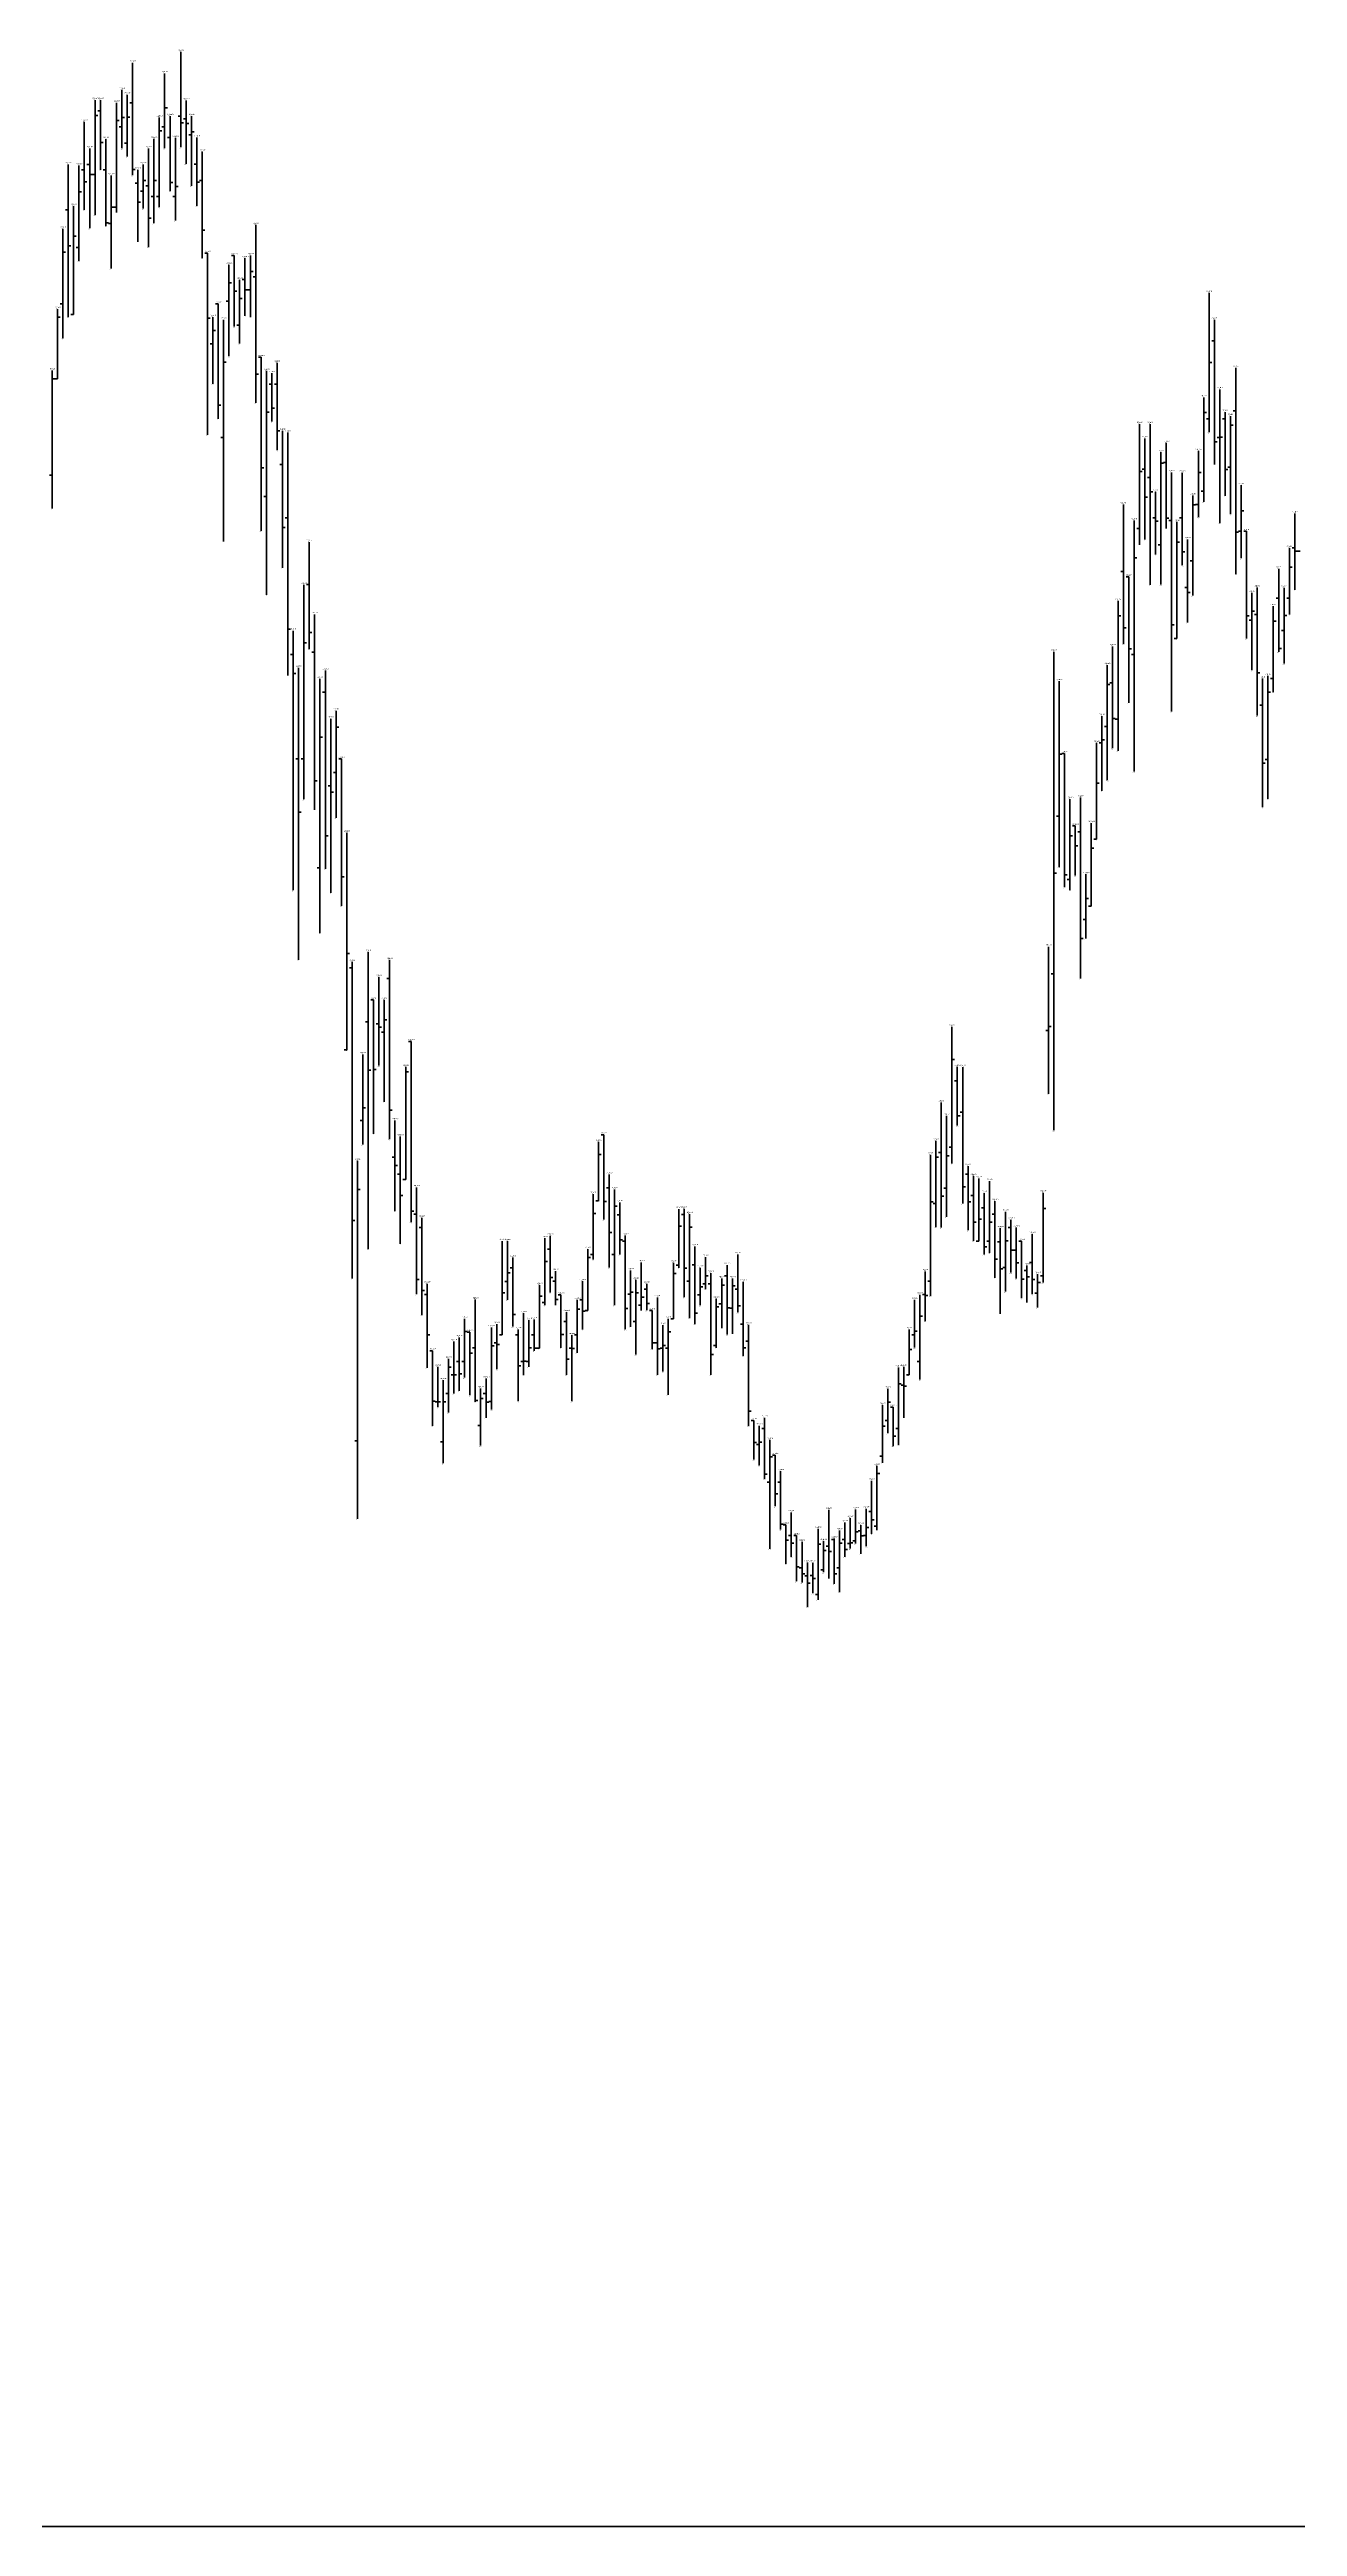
# Model space of a CAD drawing. Header units: inches. Extents: x 0 to 30000, y -20 to 2443.
# Drawn here: x 3381.5 to 3614.5, y 0 to 462.5 of the extents above; entities that cross this region are included whole.
import ezdxf

# ---------------------------------------------------------------- set-up
doc = ezdxf.new("R2010")
doc.units = ezdxf.units.IN
doc.header["$MEASUREMENT"] = 0
for name, color, linetype in [('axis', 7, 'Continuous'), ('DATE', 7, 'Continuous'), ('Graph', 7, 'Continuous'), ('Rate', 7, 'Continuous')]:
    doc.layers.add(name, color=color, linetype=linetype)
doc.styles.get("Standard").update_dxf_attribs({"font": 'arial.ttf'})

msp = doc.modelspace()

# ---------------------------------------------------------------- linework, layer by layer
at = {"layer": 'axis', "color": 7, "lineweight": 35}
msp.add_line((0, 0), (30000, 0), dxfattribs=at)
at = {"layer": 'Graph', "color": 1, "lineweight": 35}
for p, q in [((3397, 460), (3397, 439)), ((3406, 462), (3406, 444.2)), ((3388, 448.975), (3388, 432.5)), ((3391, 451), (3390.5, 451)), ((3391, 453), (3391, 440)), ((3397, 452.5), (3396.5, 452.5)), ((3404, 450), (3404, 436)), ((3406, 450), (3405.5, 450)), ((3406, 448.775), (3406.5, 448.775)), ((3407, 449.5), (3406.5, 449.5)), ((3407, 452.95), (3407, 441.1)), ((3407, 448.675), (3407.5, 448.675)), ((3389, 444), (3389, 429.1)), ((3391, 445.075), (3391.5, 445.075)), ((3392, 445.75), (3392, 429.5)), ((3400, 444), (3400, 425.575)), ((3404, 446.05), (3403.5, 446.05)), ((3409, 446), (3409, 433.25)), ((3385, 441), (3385, 412.5)), ((3388, 440), (3387.5, 440)), ((3389, 441), (3388.5, 441)), ((3392, 440), (3391.5, 440)), ((3397, 440.075), (3397.5, 440.075)), ((3398, 440), (3398, 426.525)), ((3409, 441.05), (3408.5, 441.05)), ((3410, 443.375), (3410, 423.575)), ((3388, 437.75), (3388.5, 437.75)), ((3389, 439.125), (3389.5, 439.125)), ((3398, 437.5), (3397.5, 437.5)), ((3400, 437), (3399.5, 437)), ((3404, 437.6), (3404.5, 437.6)), ((3409, 437.675), (3409.5, 437.675)), ((3410, 438), (3409.5, 438)), ((3385, 432.5), (3384.5, 432.5)), ((3392, 430.1), (3392.5, 430.1)), ((3398, 433.975), (3398.5, 433.975)), ((3400, 430.95), (3400.5, 430.95)), ((3385, 425.775), (3385.5, 425.775)), ((3410, 428.7), (3410.5, 428.7)), ((3420, 429.7), (3420, 396.5)), ((3411, 424.45), (3410.5, 424.45)), ((3411, 424.45), (3411, 390.5)), ((3416, 424), (3415.5, 424)), ((3416, 424), (3416, 410.75)), ((3418, 423.475), (3418, 412.75)), ((3416, 417.325), (3416.5, 417.325)), ((3418, 419.5), (3417.5, 419.5)), ((3418, 417.6), (3418.5, 417.6)), ((3420, 420), (3419.5, 420)), ((3411, 412.275), (3411.5, 412.275)), ((3413, 415), (3412.5, 415)), ((3413, 415), (3413, 393.5)), ((3599, 412), (3599, 385)), ((3599, 408.05), (3598.5, 408.05)), ((3421, 405), (3420.5, 405)), ((3421, 405), (3421, 372.575)), ((3424, 403.95), (3424, 387.625)), ((3603, 403), (3603, 364.525)), ((3420, 401.85), (3420.5, 401.85)), ((3423, 400), (3422.5, 400)), ((3423, 402), (3423, 393)), ((3424, 400), (3423.5, 400)), ((3413, 396.05), (3413.5, 396.05)), ((3423, 395.5), (3423.5, 395.5)), ((3601, 393.5), (3600.5, 393.5)), ((3601, 394.75), (3601, 379.125)), ((3603, 395), (3602.5, 395)), ((3424, 391.25), (3424.5, 391.25)), ((3425, 391.25), (3425, 365.675)), ((3426, 390.925), (3426, 345.6)), ((3586, 389.85), (3586, 371)), ((3587, 392.5), (3587, 362.5)), ((3590, 389), (3590, 373)), ((3599, 389.2), (3599.5, 389.2)), ((3421, 384.35), (3421.5, 384.35)), ((3425, 385), (3424.5, 385)), ((3586, 384.125), (3585.5, 384.125)), ((3590, 385.325), (3589.5, 385.325)), ((3601, 384.075), (3601.5, 384.075)), ((3587, 382.55), (3586.5, 382.55)), ((3587, 379.9), (3587.5, 379.9)), ((3588, 379.9), (3588, 368.175)), ((3591, 383.5), (3591, 338.85)), ((3593, 383.425), (3593, 366.175)), ((3426, 375), (3425.5, 375)), ((3582, 377.5), (3582, 351.475)), ((3586, 378.875), (3586.5, 378.875)), ((3588, 375), (3587.5, 375)), ((3590, 374.95), (3590.5, 374.95)), ((3593, 375), (3592.5, 375)), ((3614, 375.8), (3614, 361.575)), ((3425, 373.225), (3425.5, 373.225)), ((3430, 370.5), (3430, 350.5)), ((3588, 374.425), (3588.5, 374.425)), ((3591, 374.5), (3590.5, 374.5)), ((3594, 371), (3594, 355.5)), ((3603, 372.325), (3603.5, 372.325)), ((3605, 372.5), (3604.5, 372.5)), ((3605, 372.5), (3605, 352.5)), ((3593, 368.65), (3593.5, 368.65)), ((3611, 365.5), (3611, 350)), ((3614, 369.45), (3613.5, 369.45)), ((3614, 368.775), (3614.5, 368.775)), ((3615, 368.775), (3614.5, 368.775)), ((3430, 362.55), (3429.5, 362.55)), ((3582, 365), (3581.5, 365)), ((3583, 364), (3582.5, 364)), ((3583, 364), (3583, 340.5)), ((3594, 362), (3593.5, 362)), ((3594, 361.1), (3594.5, 361.1)), ((3607, 362), (3607, 338.1)), ((3431, 357), (3431, 320.5)), ((3605, 356.75), (3605.5, 356.75)), ((3607, 357), (3606.5, 357)), ((3611, 360), (3610.5, 360)), ((3426, 354.225), (3426.5, 354.225)), ((3427, 353.95), (3427, 305.5)), ((3430, 353.625), (3430.5, 353.625)), ((3582, 354.475), (3582.5, 354.475)), ((3591, 355.05), (3591.5, 355.05)), ((3427, 349.5), (3426.5, 349.5)), ((3428, 347), (3428, 292.5)), ((3431, 349.95), (3430.5, 349.95)), ((3580, 351), (3580, 332)), ((3583, 350.575), (3583.5, 350.575)), ((3611, 350.625), (3611.5, 350.625)), ((3427, 345.975), (3427.5, 345.975)), ((3433, 342.5), (3432.5, 342.5)), ((3433, 346.5), (3433, 309.5)), ((3580, 344.2), (3579.5, 344.2)), ((3607, 346.05), (3607.5, 346.05)), ((3608, 345), (3608, 321)), ((3608, 340.075), (3607.5, 340.075)), ((3434, 337.5), (3434, 305)), ((3580, 337.525), (3580.5, 337.525)), ((3428, 330), (3427.5, 330)), ((3436, 330), (3435.5, 330)), ((3436, 330), (3436, 302.6)), ((3571, 331.025), (3570.5, 331.025)), ((3571, 331.025), (3571, 306.05)), ((3608, 329.225), (3608.5, 329.225)), ((3431, 325.925), (3431.5, 325.925)), ((3434, 325), (3433.5, 325)), ((3434, 323.825), (3434.5, 323.825)), ((3428, 320.075), (3428.5, 320.075)), ((3574, 322.775), (3574, 289)), ((3433, 315.625), (3433.5, 315.625)), ((3573, 317.5), (3572.5, 317.5)), ((3573, 317.5), (3573, 308.225)), ((3574, 316.4), (3573.5, 316.4)), ((3573, 313.775), (3573.5, 313.775)), ((3436, 307.975), (3436.5, 307.975)), ((3571, 308.375), (3571.5, 308.375)), ((3574, 296.45), (3574.5, 296.45)), ((3438, 292.1), (3438, 233)), ((3441, 293.95), (3441, 238.5)), ((3445, 292.425), (3445, 259)), ((3438, 291), (3437.5, 291)), ((3443, 289.25), (3443, 272.775)), ((3445, 289), (3444.5, 289)), ((3442, 285), (3441.5, 285)), ((3442, 285), (3442, 260)), ((3441, 280.95), (3440.5, 280.95)), ((3443, 280.55), (3442.5, 280.55)), ((3443, 279.95), (3443.5, 279.95)), ((3449, 277.25), (3448.5, 277.25)), ((3449, 277.25), (3449, 243.525)), ((3441, 271.9), (3441.5, 271.9)), ((3442, 272.05), (3442.5, 272.05)), ((3551, 269.925), (3550.5, 269.925)), ((3551, 272.5), (3551, 261.575)), ((3552, 272.475), (3552, 247)), ((3445, 264.425), (3445.5, 264.425)), ((3548, 265.85), (3548, 242.5)), ((3552, 264.05), (3551.5, 264.05)), ((3446, 262.5), (3446, 245.55)), ((3447, 259.5), (3447, 239.5)), ((3485, 259.825), (3484.5, 259.825)), ((3485, 259.825), (3485, 244)), ((3551, 263.4), (3551.5, 263.4)), ((3446, 255.625), (3445.5, 255.625)), ((3548, 256.5), (3547.5, 256.5)), ((3446, 254.075), (3446.5, 254.075)), ((3447, 252.45), (3446.5, 252.45)), ((3450, 250), (3450, 230.05)), ((3486, 249.95), (3485.5, 249.95)), ((3486, 252.4), (3486, 235.075)), ((3552, 250.125), (3552.5, 250.125)), ((3553, 252.5), (3552.5, 252.5)), ((3553, 254), (3553, 242)), ((3554, 252.1), (3554, 240.025)), ((3447, 248.525), (3447.5, 248.525)), ((3449, 245.55), (3449.5, 245.55)), ((3485, 247.35), (3485.5, 247.35)), ((3488, 247.2), (3488, 237.5)), ((3500, 246), (3500, 229.5)), ((3548, 248.4), (3548.5, 248.4)), ((3553, 247.3), (3553.5, 247.3)), ((3554, 248.5), (3553.5, 248.5)), ((3556, 246.2), (3555.5, 246.2)), ((3556, 248.95), (3556, 237.45)), ((3558, 247.45), (3558, 233.125)), ((3438, 243.85), (3438.5, 243.85)), ((3450, 245), (3449.5, 245)), ((3451, 242.5), (3450.5, 242.5)), ((3451, 244.325), (3451, 226.2)), ((3475, 240.975), (3475, 230.4)), ((3486, 241.575), (3486.5, 241.575)), ((3488, 244.9), (3487.5, 244.9)), ((3489, 241), (3489, 223.525)), ((3500, 244.975), (3499.5, 244.975)), ((3554, 243.525), (3554.5, 243.525)), ((3558, 245), (3557.5, 245)), ((3559, 242.375), (3559, 226.4)), ((3561, 242.5), (3560.5, 242.5)), ((3561, 243.975), (3561, 234.125)), ((3562, 242.5), (3562, 233.025)), ((3565, 241.3), (3565, 230.05)), ((3468, 236.9), (3468, 224.025)), ((3475, 238.5), (3474.5, 238.5)), ((3488, 240.225), (3488.5, 240.225)), ((3489, 239.975), (3488.5, 239.975)), ((3502, 239), (3502, 224.5)), ((3510, 237.5), (3510, 226.7)), ((3556, 238.925), (3556.5, 238.925)), ((3558, 236.6), (3558.5, 236.6)), ((3559, 239.825), (3558.5, 239.825)), ((3561, 238.275), (3561.5, 238.275)), ((3562, 238.3), (3561.5, 238.3)), ((3562, 235.925), (3562.5, 235.925)), ((3563, 239.975), (3562.5, 239.975)), ((3563, 240), (3563, 229.3)), ((3565, 236), (3564.5, 236)), ((3450, 232.8), (3450.5, 232.8)), ((3452, 232), (3452, 216.35)), ((3468, 235), (3467.5, 235)), ((3475, 233.175), (3475.5, 233.175)), ((3476, 232.5), (3475.5, 232.5)), ((3476, 234.4), (3476, 228.05)), ((3481, 232.475), (3481, 223.5)), ((3493, 232), (3493, 227.075)), ((3500, 234.95), (3500.5, 234.95)), ((3502, 235.525), (3501.5, 235.525)), ((3505, 232), (3504.5, 232)), ((3505, 234), (3505, 215)), ((3508, 233.5), (3507.5, 233.5)), ((3508, 235.5), (3508, 222.525)), ((3511, 232.4), (3511, 218.575)), ((3545, 234.325), (3545, 225.05)), ((3559, 234.775), (3559.5, 234.775)), ((3563, 232.85), (3563.5, 232.85)), ((3564, 234.5), (3563.5, 234.5)), ((3564, 235.4), (3564, 228.55)), ((3564, 233.325), (3564.5, 233.325)), ((3565, 232.8), (3565.5, 232.8)), ((3451, 230.775), (3451.5, 230.775)), ((3452, 230), (3451.5, 230)), ((3461, 229.075), (3461, 210)), ((3476, 229.075), (3476.5, 229.075)), ((3477, 229.95), (3476.5, 229.95)), ((3477, 229.95), (3477, 220.05)), ((3478, 226.7), (3478, 215)), ((3481, 229), (3480.5, 229)), ((3481, 226.9), (3481.5, 226.9)), ((3489, 227.4), (3489.5, 227.4)), ((3493, 231), (3492.5, 231)), ((3493, 228.325), (3493.5, 228.325)), ((3494, 227), (3493.5, 227)), ((3494, 227), (3494, 219.825)), ((3495, 229.475), (3495, 215)), ((3508, 227.55), (3508.5, 227.55)), ((3510, 231), (3509.5, 231)), ((3510, 227.925), (3510.5, 227.925)), ((3545, 230), (3544.5, 230)), ((3545, 229.825), (3545.5, 229.825)), ((3452, 222.5), (3452.5, 222.5)), ((3458, 222), (3458, 212)), ((3460, 223), (3459.5, 223)), ((3460, 223), (3460, 211.225)), ((3465, 224.5), (3465, 216.075)), ((3468, 226.3), (3468.5, 226.3)), ((3469, 222.5), (3468.5, 222.5)), ((3469, 223.5), (3469, 210.1)), ((3472, 222.5), (3471.5, 222.5)), ((3472, 225.375), (3472, 219.5)), ((3477, 222.525), (3477.5, 222.525)), ((3478, 225), (3477.5, 225)), ((3479, 222.4), (3479, 210.1)), ((3502, 226.55), (3502.5, 226.55)), ((3511, 224.5), (3510.5, 224.5)), ((3512, 224.35), (3512, 205.475)), ((3453, 219.5), (3452.5, 219.5)), ((3453, 219.5), (3453, 205.5)), ((3458, 217.5), (3457.5, 217.5)), ((3460, 219.075), (3460.5, 219.075)), ((3461, 220.075), (3460.5, 220.075)), ((3465, 221), (3464.5, 221)), ((3465, 220.65), (3465.5, 220.65)), ((3472, 219.975), (3472.5, 219.975)), ((3478, 217.95), (3478.5, 217.95)), ((3479, 220), (3478.5, 220)), ((3479, 219.95), (3479.5, 219.95)), ((3494, 221), (3494.5, 221)), ((3495, 221), (3494.5, 221)), ((3495, 219.875), (3495.5, 219.875)), ((3505, 218.825), (3505.5, 218.825)), ((3511, 220.025), (3511.5, 220.025)), ((3512, 221.325), (3511.5, 221.325)), ((3458, 215.2), (3458.5, 215.2)), ((3463, 214.3), (3463, 207)), ((3469, 216.725), (3469.5, 216.725)), ((3541, 213.075), (3540.5, 213.075)), ((3541, 216.5), (3541, 207)), ((3541, 212.9), (3541.5, 212.9)), ((3453, 210.125), (3453.5, 210.125)), ((3461, 210.25), (3461.5, 210.25)), ((3463, 211.5), (3462.5, 211.5)), ((3463, 209.9), (3463.5, 209.9)), ((3512, 208.25), (3512.5, 208.25)), ((3539, 208.95), (3538.5, 208.95)), ((3539, 209), (3539, 201.725)), ((3513, 206.5), (3512.5, 206.5)), ((3513, 206.5), (3513, 199.2)), ((3515, 205), (3514.5, 205)), ((3515, 207), (3515, 195.575)), ((3539, 203.575), (3539.5, 203.575)), ((3513, 202.4), (3513.5, 202.4)), ((3517, 200), (3516.5, 200)), ((3517, 200), (3517, 190.5)), ((3515, 196.475), (3515.5, 196.475)), ((3518, 195), (3517.5, 195)), ((3518, 197), (3518, 186.125)), ((3535, 195.25), (3535, 185.3)), ((3517, 192.825), (3517.5, 192.825)), ((3527, 189.8), (3527, 177)), ((3518, 187.125), (3518.5, 187.125)), ((3519, 187), (3518.5, 187)), ((3519, 187), (3519, 179.725)), ((3520, 185), (3519.5, 185)), ((3520, 189.325), (3520, 181.025)), ((3521, 185), (3520.5, 185)), ((3521, 185), (3521, 176.5)), ((3530, 187.45), (3530, 181.025)), ((3533, 185.875), (3532.5, 185.875)), ((3533, 186.95), (3533, 181.625)), ((3535, 189.5), (3534.5, 189.5)), ((3535, 187.95), (3535.5, 187.95)), ((3519, 184.15), (3519.5, 184.15)), ((3520, 183.6), (3520.5, 183.6)), ((3522, 183.825), (3522, 176.25)), ((3527, 183), (3526.5, 183)), ((3527, 182), (3527.5, 182)), ((3528, 184.25), (3527.5, 184.25)), ((3528, 184.45), (3528, 176)), ((3530, 184.25), (3529.5, 184.25)), ((3530, 182.4), (3530.5, 182.4)), ((3533, 184.925), (3533.5, 184.925)), ((3521, 179.175), (3521.5, 179.175)), ((3522, 179), (3521.5, 179)), ((3522, 177.85), (3522.5, 177.85)), ((3523, 177.5), (3522.5, 177.5)), ((3523, 179.95), (3523, 171.675)), ((3523, 176.125), (3523.5, 176.125)), ((3524, 177.525), (3523.5, 177.525)), ((3524, 179.925), (3524, 174.25)), ((3524, 177), (3524.5, 177)), ((3528, 177.875), (3528.5, 177.875))]:
    msp.add_line(p, q, dxfattribs=at)
at = {"layer": 'Graph', "color": 3, "lineweight": 35}
for p, q in [((3403, 458), (3403, 444.05)), ((3395, 454.9), (3395, 444.05)), ((3396, 454), (3396, 442.5)), ((3390, 453), (3390, 431.6)), ((3390, 450.15), (3390.5, 450.15)), ((3394, 452.5), (3394, 432)), ((3394, 449.2), (3394.5, 449.2)), ((3395, 449.775), (3395.5, 449.775)), ((3396, 449.825), (3396.5, 449.825)), ((3402, 449.75), (3402, 433)), ((3403, 451.55), (3403.5, 451.55)), ((3408, 450), (3408, 437)), ((3395, 448), (3394.5, 448)), ((3396, 445), (3395.5, 445)), ((3401, 445.775), (3401, 430.05)), ((3402, 447.275), (3402.5, 447.275)), ((3403, 448), (3402.5, 448)), ((3405, 445.95), (3405, 430.55)), ((3408, 446.5), (3407.5, 446.5)), ((3408, 447.1), (3408.5, 447.1)), ((3387, 440.8), (3387, 423.025)), ((3399, 441), (3399, 432.75)), ((3387, 435.9), (3387.5, 435.9)), ((3390, 439.125), (3389.5, 439.125)), ((3393, 438.95), (3393, 421.55)), ((3399, 436), (3398.5, 436)), ((3399, 437.975), (3399.5, 437.975)), ((3401, 435), (3400.5, 435)), ((3401, 437.975), (3401.5, 437.975)), ((3402, 435), (3401.5, 435)), ((3405, 435), (3404.5, 435)), ((3405, 436.875), (3405.5, 436.875)), ((3386, 433.2), (3386, 413)), ((3393, 433.05), (3393.5, 433.05)), ((3394, 433.05), (3393.5, 433.05)), ((3384, 429), (3384, 408.55)), ((3386, 427.625), (3386.5, 427.625)), ((3387, 425.5), (3386.5, 425.5)), ((3393, 430), (3392.5, 430)), ((3384, 424.625), (3384.5, 424.625)), ((3415, 422.25), (3415, 405.175)), ((3419, 424), (3419, 412.5)), ((3419, 421), (3419.5, 421)), ((3415, 418.875), (3415.5, 418.875)), ((3417, 419.45), (3417, 407.55)), ((3419, 417.6), (3418.5, 417.6)), ((3598, 417), (3598, 391)), ((3383, 414), (3383, 401)), ((3383, 412.475), (3383.5, 412.475)), ((3384, 415), (3383.5, 415)), ((3386, 413), (3385.5, 413)), ((3412, 412.5), (3412, 400.025)), ((3414, 412), (3414, 370.575)), ((3415, 415.5), (3414.5, 415.5)), ((3417, 416), (3417.5, 416)), ((3412, 407.5), (3411.5, 407.5)), ((3412, 409.975), (3412.5, 409.975)), ((3417, 411), (3416.5, 411)), ((3382, 402.5), (3382, 376.75)), ((3414, 404.1), (3414.5, 404.1)), ((3422, 402.45), (3422, 360.675)), ((3598, 404.05), (3598.5, 404.05)), ((3382, 400.95), (3382.5, 400.95)), ((3383, 401), (3382.5, 401)), ((3600, 399), (3600, 374)), ((3422, 394.75), (3422.5, 394.75)), ((3597, 397.5), (3597, 378)), ((3597, 394.675), (3597.5, 394.675)), ((3598, 393.5), (3597.5, 393.5)), ((3602, 394), (3602, 375.675)), ((3414, 390), (3413.5, 390)), ((3585, 392.5), (3585, 370)), ((3600, 390), (3599.5, 390)), ((3600, 390.05), (3600.5, 390.05)), ((3602, 392.35), (3602.5, 392.35)), ((3589, 387.25), (3589, 362.55)), ((3589, 385.25), (3589.5, 385.25)), ((3596, 387.5), (3596, 375.125)), ((3602, 384.5), (3601.5, 384.5)), ((3382, 383), (3381.5, 383)), ((3585, 383.65), (3585.5, 383.65)), ((3596, 383.475), (3596.5, 383.475)), ((3597, 380), (3596.5, 380)), ((3604, 381.1), (3604, 367.5)), ((3422, 379), (3421.5, 379)), ((3595, 379.175), (3595, 360.5)), ((3595, 377.425), (3595.5, 377.425)), ((3596, 377.525), (3595.5, 377.525)), ((3604, 376.3), (3604.5, 376.3)), ((3584, 374.5), (3584, 327.675)), ((3585, 373), (3584.5, 373)), ((3589, 370), (3588.5, 370)), ((3592, 374.25), (3592, 352.5)), ((3592, 370.475), (3592.5, 370.475)), ((3604, 372.5), (3603.5, 372.5)), ((3584, 367.575), (3584.5, 367.575)), ((3595, 367), (3594.5, 367)), ((3613, 369.35), (3613, 357)), ((3613, 365.8), (3613.5, 365.8)), ((3429, 362.5), (3429, 322.5)), ((3606, 361), (3606, 346.55)), ((3612, 361.975), (3612, 347.825)), ((3581, 359.5), (3581, 331.5)), ((3581, 356.75), (3581.5, 356.75)), ((3606, 357.575), (3606.5, 357.575)), ((3610, 358.5), (3610, 342.5)), ((3612, 356.775), (3612.5, 356.775)), ((3613, 360.05), (3612.5, 360.05)), ((3429, 351.675), (3429.5, 351.675)), ((3592, 352.5), (3591.5, 352.5)), ((3606, 355.9), (3605.5, 355.9)), ((3610, 355.7), (3610.5, 355.7)), ((3612, 353.975), (3611.5, 353.975)), ((3569, 350), (3569, 260.7)), ((3579, 347.5), (3579, 326.025)), ((3584, 349.5), (3583.5, 349.5)), ((3432, 344.95), (3432, 297.5)), ((3570, 344.5), (3570, 309.825)), ((3579, 343.875), (3579.5, 343.875)), ((3609, 345.5), (3609, 322.55)), ((3609, 342.475), (3609.5, 342.475)), ((3610, 345), (3609.5, 345)), ((3435, 339), (3435, 319)), ((3578, 338), (3578, 324.05)), ((3432, 334.075), (3432.5, 334.075)), ((3435, 335.925), (3435.5, 335.925)), ((3577, 333), (3577, 315)), ((3578, 333), (3577.5, 333)), ((3578, 333.6), (3578.5, 333.6)), ((3579, 336.075), (3578.5, 336.075)), ((3581, 337.4), (3580.5, 337.4)), ((3429, 330), (3428.5, 330)), ((3570, 330.875), (3570.5, 330.875)), ((3609, 329.9), (3608.5, 329.9)), ((3435, 327.5), (3434.5, 327.5)), ((3577, 325.475), (3577.5, 325.475)), ((3570, 319.325), (3569.5, 319.325)), ((3572, 322.5), (3572, 305.525)), ((3437, 316.2), (3437, 275.675)), ((3572, 315.625), (3572.5, 315.625)), ((3576, 318), (3576, 302.5)), ((3577, 315), (3576.5, 315)), ((3576, 313.375), (3576.5, 313.375)), ((3432, 309.65), (3431.5, 309.65)), ((3569, 308.675), (3569.5, 308.675)), ((3572, 307.5), (3571.5, 307.5)), ((3575, 308.475), (3575, 296.5)), ((3575, 303.925), (3575.5, 303.925)), ((3576, 302.5), (3575.5, 302.5)), ((3575, 300), (3574.5, 300)), ((3437, 293.7), (3437.5, 293.7)), ((3568, 294.95), (3568, 267.5)), ((3569, 289.9), (3568.5, 289.9)), ((3444, 285), (3444, 266)), ((3444, 279), (3443.5, 279)), ((3444, 281.325), (3444.5, 281.325)), ((3550, 280), (3550, 254.5)), ((3568, 279.325), (3567.5, 279.325)), ((3568, 280.075), (3568.5, 280.075)), ((3437, 275.675), (3436.5, 275.675)), ((3440, 274.825), (3440, 258)), ((3550, 273.9), (3550.5, 273.9)), ((3448, 272.5), (3448, 251.5)), ((3448, 271.575), (3448.5, 271.575)), ((3440, 264.875), (3440.5, 264.875)), ((3440, 262.5), (3439.5, 262.5)), ((3549, 263.4), (3549, 244.5)), ((3439, 254.95), (3439, 188.125)), ((3484, 258.5), (3484, 247.525)), ((3484, 256.15), (3484.5, 256.15)), ((3546, 256.1), (3546, 229.775)), ((3547, 258.725), (3547, 242.6)), ((3547, 255.625), (3547.5, 255.625)), ((3549, 255.925), (3549.5, 255.925)), ((3550, 257.5), (3549.5, 257.5)), ((3448, 251.5), (3447.5, 251.5)), ((3549, 249.85), (3548.5, 249.85)), ((3555, 251.7), (3555, 240)), ((3557, 251.2), (3557, 237.8)), ((3439, 249.6), (3439.5, 249.6)), ((3483, 248.75), (3483, 236.55)), ((3483, 245.15), (3483.5, 245.15)), ((3484, 247.525), (3483.5, 247.525)), ((3487, 249.625), (3487, 228)), ((3487, 246.5), (3487.5, 246.5)), ((3499, 245.95), (3499, 235)), ((3546, 247.3), (3546.5, 247.3)), ((3547, 247), (3546.5, 247)), ((3560, 245.475), (3560, 230.55)), ((3567, 249), (3567, 232.275)), ((3567, 246.1), (3567.5, 246.1)), ((3474, 240.5), (3474, 228)), ((3499, 242.775), (3499.5, 242.775)), ((3501, 245), (3501, 225.625)), ((3501, 242.575), (3501.5, 242.575)), ((3555, 244.05), (3555.5, 244.05)), ((3557, 243.5), (3557.5, 243.5)), ((3466, 240), (3466, 222.5)), ((3467, 239.95), (3467, 229)), ((3474, 236.15), (3474.5, 236.15)), ((3482, 238.5), (3482, 227)), ((3482, 236.9), (3482.5, 236.9)), ((3483, 237.5), (3482.5, 237.5)), ((3487, 237.5), (3486.5, 237.5)), ((3492, 236), (3492, 227)), ((3498, 235.925), (3498, 225.5)), ((3504, 237), (3504, 231)), ((3555, 240), (3554.5, 240)), ((3557, 240), (3556.5, 240)), ((3560, 240.025), (3560.5, 240.025)), ((3467, 232.425), (3466.5, 232.425)), ((3467, 234.05), (3467.5, 234.05)), ((3473, 231.75), (3473, 220)), ((3490, 234.5), (3490, 224)), ((3491, 232.75), (3491, 218.8)), ((3498, 233.925), (3498.5, 233.925)), ((3499, 235.5), (3498.5, 235.5)), ((3501, 232.5), (3500.5, 232.5)), ((3503, 235), (3503, 228.025)), ((3503, 231.45), (3503.5, 231.45)), ((3504, 232), (3503.5, 232)), ((3504, 233.5), (3504.5, 233.5)), ((3507, 233), (3507, 223.75)), ((3507, 231.75), (3507.5, 231.75)), ((3509, 233), (3509, 222.7)), ((3509, 231.625), (3509.5, 231.625)), ((3546, 232.5), (3545.5, 232.5)), ((3560, 235.05), (3559.5, 235.05)), ((3566, 233.825), (3566, 227.6)), ((3566, 232.275), (3566.5, 232.275)), ((3567, 233.5), (3566.5, 233.5)), ((3466, 230.325), (3466.5, 230.325)), ((3473, 229.725), (3473.5, 229.725)), ((3474, 228.5), (3473.5, 228.5)), ((3480, 229), (3480, 219.15)), ((3480, 227.3), (3480.5, 227.3)), ((3482, 227), (3481.5, 227)), ((3490, 230.05), (3489.5, 230.05)), ((3490, 230.45), (3490.5, 230.45)), ((3491, 230.325), (3491.5, 230.325)), ((3492, 228), (3491.5, 228)), ((3492, 229.525), (3492.5, 229.525)), ((3503, 229.95), (3502.5, 229.95)), ((3506, 229.2), (3506, 220.05)), ((3506, 227.7), (3506.5, 227.7)), ((3507, 228.25), (3506.5, 228.25)), ((3509, 227.45), (3508.5, 227.45)), ((3543, 229), (3543, 220.125)), ((3544, 229.95), (3544, 214.15)), ((3566, 230.25), (3565.5, 230.25)), ((3459, 225.5), (3459, 214.5)), ((3459, 223.125), (3459.5, 223.125)), ((3464, 223.875), (3464, 208.525)), ((3466, 222.5), (3465.5, 222.5)), ((3470, 226.5), (3470, 215.025)), ((3471, 225.25), (3471, 216.5)), ((3480, 222.475), (3479.5, 222.475)), ((3491, 225), (3490.5, 225)), ((3496, 224.3), (3496, 215.65)), ((3497, 225.5), (3497, 211.25)), ((3497, 223.025), (3497.5, 223.025)), ((3498, 225.5), (3497.5, 225.5)), ((3542, 223.5), (3542, 215)), ((3543, 222.5), (3542.5, 222.5)), ((3543, 223.15), (3543.5, 223.15)), ((3544, 225.975), (3544.5, 225.975)), ((3456, 218), (3456, 208)), ((3457, 221.25), (3457, 211.5)), ((3459, 217.5), (3458.5, 217.5)), ((3464, 220.425), (3464.5, 220.425)), ((3470, 217.5), (3469.5, 217.5)), ((3470, 217.55), (3470.5, 217.55)), ((3471, 217.5), (3470.5, 217.5)), ((3471, 220.025), (3471.5, 220.025)), ((3473, 220), (3472.5, 220)), ((3496, 220), (3495.5, 220)), ((3496, 220.5), (3496.5, 220.5)), ((3497, 220), (3496.5, 220)), ((3506, 220.5), (3505.5, 220.5)), ((3542, 219.75), (3542.5, 219.75)), ((3544, 217.5), (3543.5, 217.5)), ((3454, 216.5), (3454, 208.975)), ((3455, 214), (3455, 198.5)), ((3456, 216.425), (3456.5, 216.425)), ((3457, 215), (3456.5, 215)), ((3457, 215.025), (3457.5, 215.025)), ((3540, 216.4), (3540, 201.925)), ((3540, 213.35), (3540.5, 213.35)), ((3542, 215), (3541.5, 215)), ((3454, 210), (3453.5, 210)), ((3454, 210), (3454.5, 210)), ((3455, 209.975), (3455.5, 209.975)), ((3456, 211.5), (3455.5, 211.5)), ((3462, 212.475), (3462, 201.825)), ((3462, 210.625), (3462.5, 210.625)), ((3464, 210.05), (3463.5, 210.05)), ((3537, 209.35), (3537, 198.6)), ((3538, 212.4), (3538, 204.1)), ((3538, 209.925), (3538.5, 209.925)), ((3462, 205.575), (3461.5, 205.575)), ((3514, 205.5), (3514, 198.125)), ((3537, 205.4), (3537.5, 205.4)), ((3538, 206.5), (3537.5, 206.5)), ((3540, 205), (3539.5, 205)), ((3439, 202.675), (3438.5, 202.675)), ((3455, 202.5), (3454.5, 202.5)), ((3514, 202), (3513.5, 202)), ((3514, 202.45), (3514.5, 202.45)), ((3516, 202.85), (3516, 182.525)), ((3516, 199.7), (3516.5, 199.7)), ((3537, 199.825), (3536.5, 199.825)), ((3516, 195), (3515.5, 195)), ((3536, 198), (3536, 186)), ((3536, 196.575), (3536.5, 196.575)), ((3532, 189.9), (3532, 183.5)), ((3534, 190), (3534, 183.025)), ((3525, 186.25), (3525, 173)), ((3529, 185.95), (3529, 174.475)), ((3531, 188.25), (3531, 182.6)), ((3532, 185.7), (3532.5, 185.7)), ((3534, 185), (3533.5, 185)), ((3534, 186.525), (3534.5, 186.525)), ((3536, 186.75), (3535.5, 186.75)), ((3525, 183.375), (3525.5, 183.375)), ((3526, 183.95), (3526, 178.175)), ((3526, 182.225), (3526.5, 182.225)), ((3529, 183.575), (3529.5, 183.575)), ((3531, 183.5), (3530.5, 183.5)), ((3531, 183.675), (3531.5, 183.675)), ((3532, 184), (3531.5, 184)), ((3526, 178.625), (3525.5, 178.625)), ((3529, 179), (3528.5, 179)), ((3525, 174), (3524.5, 174))]:
    msp.add_line(p, q, dxfattribs=at)

# ---------------------------------------------------------------- texts
at = {"layer": 'DATE'}
for s, p in [('25Aug08', (3396.5, 460.25)), ('02Sep08', (3402.5, 458.25)), ('08Sep08', (3405.5, 462.25)), ('13Aug08', (3389.5, 453.25)), ('14Aug08', (3390.5, 453.25)), ('21Aug08', (3394.5, 455.15)), ('22Aug08', (3395.5, 454.25)), ('09Sep08', (3406.5, 453.2)), ('11Aug08', (3387.5, 449.225)), ('20Aug08', (3393.5, 452.75)), ('01Sep08', (3401.5, 450)), ('04Sep08', (3403.5, 450.25)), ('10Sep08', (3407.5, 450.25)), ('12Aug08', (3388.5, 444.25)), ('18Aug08', (3391.5, 446)), ('28Aug08', (3399.5, 444.25)), ('29Aug08', (3400.5, 446.025)), ('05Sep08', (3404.5, 446.2)), ('11Sep08', (3408.5, 446.25)), ('06Aug08', (3384.5, 441.25)), ('08Aug08', (3386.5, 441.05)), ('19Aug08', (3392.5, 439.2)), ('26Aug08', (3397.5, 440.25)), ('27Aug08', (3398.5, 441.25)), ('12Sep08', (3409.5, 443.625)), ('07Aug08', (3385.5, 433.45)), ('26Sep08', (3419.5, 429.95)), ('05Aug08', (3383.5, 429.25)), ('15Sep08', (3410.5, 424.7)), ('19Sep08', (3414.5, 422.5)), ('22Sep08', (3415.5, 424.25)), ('24Sep08', (3417.5, 423.725)), ('25Sep08', (3418.5, 424.25)), ('23Sep08', (3416.5, 419.7)), ('29Jun09', (3597.5, 417.25)), ('04Aug08', (3382.5, 414.25)), ('16Sep08', (3411.5, 412.75)), ('17Sep08', (3412.5, 415.25)), ('18Sep08', (3413.5, 412.25)), ('30Jun09', (3598.5, 412.25)), ('01Aug08', (3381.5, 402.75)), ('29Sep08', (3420.5, 405.25)), ('30Sep08', (3421.5, 402.7)), ('01Oct08', (3422.5, 402.25)), ('03Oct08', (3423.5, 404.2)), ('06Jul09', (3602.5, 403.25)), ('26Jun09', (3596.5, 397.75)), ('01Jul09', (3599.5, 399.25)), ('02Jul09', (3600.5, 395)), ('03Jul09', (3601.5, 394.25)), ('06Oct08', (3424.5, 391.5)), ('07Oct08', (3425.5, 391.175)), ('10Jun09', (3584.5, 392.75)), ('11Jun09', (3585.5, 390.1)), ('12Jun09', (3586.5, 392.75)), ('17Jun09', (3589.5, 389.25)), ('16Jun09', (3588.5, 387.5)), ('18Jun09', (3590.5, 383.75)), ('22Jun09', (3592.5, 383.675)), ('25Jun09', (3595.5, 387.75)), ('15Jun09', (3587.5, 380.15)), ('24Jun09', (3594.5, 379.425)), ('07Jul09', (3603.5, 381.35)), ('05Jun09', (3581.5, 377.75)), ('09Jun09', (3583.5, 374.75)), ('19Jun09', (3591.5, 374.5)), ('21Jul09', (3613.5, 376.05)), ('14Oct08', (3429.5, 370.75)), ('23Jun09', (3593.5, 371.25)), ('08Jul09', (3604.5, 372.75)), ('16Jul09', (3610.5, 365.75)), ('20Jul09', (3612.5, 369.6)), ('13Oct08', (3428.5, 362.75)), ('08Jun09', (3582.5, 364.25)), ('09Jul09', (3605.5, 361.25)), ('10Jul09', (3606.5, 362.25)), ('17Jul09', (3611.5, 362.225)), ('15Oct08', (3430.5, 357.25)), ('04Jun09', (3580.5, 359.75)), ('15Jul09', (3609.5, 358.75)), ('08Oct08', (3426.5, 354.2)), ('10Oct08', (3427.5, 347.25)), ('17Oct08', (3432.5, 346.75)), ('19May09', (3568.5, 350.25)), ('02Jun09', (3578.5, 347.75)), ('03Jun09', (3579.5, 351.25)), ('16Oct08', (3431.5, 345.2)), ('20May09', (3569.5, 344.75)), ('13Jul09', (3607.5, 345.25)), ('14Jul09', (3608.5, 345.75)), ('20Oct08', (3433.5, 337.75)), ('21Oct08', (3434.5, 339.25)), ('01Jun09', (3577.5, 338.25)), ('29May09', (3576.5, 333.25)), ('22Oct08', (3435.5, 330.25)), ('21May09', (3570.5, 331.275)), ('22May09', (3571.5, 322.75)), ('26May09', (3573.5, 323.025)), ('23Oct08', (3436.5, 316.45)), ('25May09', (3572.5, 317.75)), ('28May09', (3575.5, 318.25)), ('27May09', (3574.5, 308.725)), ('24Oct08', (3437.5, 292.35)), ('29Oct08', (3440.5, 294.2)), ('05Nov08', (3444.5, 292.675)), ('18May09', (3567.5, 295.2)), ('03Nov08', (3442.5, 289.5)), ('31Oct08', (3441.5, 285.25)), ('04Nov08', (3443.5, 285.25)), ('11Nov08', (3448.5, 277.5)), ('20Apr09', (3549.5, 280.25)), ('28Oct08', (3439.5, 275.075)), ('10Nov08', (3447.5, 272.75)), ('21Apr09', (3550.5, 272.75)), ('22Apr09', (3551.5, 272.725)), ('16Apr09', (3547.5, 266.1)), ('17Apr09', (3548.5, 263.65)), ('06Nov08', (3445.5, 262.75)), ('07Nov08', (3446.5, 259.75)), ('06Jan09', (3484.5, 260.075)), ('15Apr09', (3546.5, 258.975)), ('27Oct08', (3438.5, 255.2)), ('05Jan09', (3483.5, 258.75)), ('13Apr09', (3545.5, 256.35)), ('23Apr09', (3552.5, 254.25)), ('12Nov08', (3449.5, 250.25)), ('07Jan09', (3485.5, 252.65)), ('09Jan09', (3486.5, 249.875)), ('24Apr09', (3553.5, 252.35)), ('27Apr09', (3554.5, 251.95)), ('29Apr09', (3556.5, 251.45)), ('02Jan09', (3482.5, 249)), ('12Jan09', (3487.5, 247.45)), ('28Jan09', (3498.5, 246.2)), ('29Jan09', (3499.5, 246.25)), ('30Jan09', (3500.5, 245.25)), ('28Apr09', (3555.5, 249.2)), ('04May09', (3557.5, 247.7)), ('06May09', (3559.5, 245.725)), ('15May09', (3566.5, 249.25)), ('14Nov08', (3450.5, 244.575)), ('19Dec08', (3473.5, 240.75)), ('22Dec08', (3474.5, 241.225)), ('13Jan09', (3488.5, 241.25)), ('05May09', (3558.5, 242.625)), ('07May09', (3560.5, 244.225)), ('08May09', (3561.5, 242.75)), ('13May09', (3564.5, 241.55)), ('08Dec08', (3465.5, 240.25)), ('10Dec08', (3466.5, 240.2)), ('11Dec08', (3467.5, 237.15)), ('01Jan09', (3481.5, 238.75)), ('16Jan09', (3491.5, 236.25)), ('27Jan09', (3497.5, 236.175)), ('02Feb09', (3501.5, 239.25)), ('04Feb09', (3503.5, 237.25)), ('10Feb09', (3507.5, 235.75)), ('12Feb09', (3509.5, 237.75)), ('11May09', (3562.5, 240.25)), ('12May09', (3563.5, 235.65)), ('17Nov08', (3451.5, 232.25)), ('18Dec08', (3472.5, 232)), ('23Dec08', (3475.5, 234.65)), ('31Dec08', (3480.5, 232.725)), ('14Jan09', (3489.5, 234.75)), ('15Jan09', (3490.5, 233)), ('19Jan09', (3492.5, 232.25)), ('03Feb09', (3502.5, 235.25)), ('05Feb09', (3504.5, 234.25)), ('09Feb09', (3506.5, 233.25)), ('11Feb09', (3508.5, 233.25)), ('13Feb09', (3510.5, 232.65)), ('09Apr09', (3544.5, 234.575)), ('14May09', (3565.5, 234.075)), ('01Dec08', (3460.5, 229.325)), ('15Dec08', (3469.5, 226.75)), ('24Dec08', (3476.5, 230.2)), ('26Dec08', (3477.5, 226.95)), ('30Dec08', (3479.5, 229.25)), ('20Jan09', (3493.5, 227.25)), ('21Jan09', (3494.5, 229.725)), ('06Feb09', (3505.5, 229.45)), ('06Apr09', (3542.5, 229.25)), ('08Apr09', (3543.5, 230.2)), ('25Nov08', (3457.5, 222.25)), ('26Nov08', (3458.5, 225.75)), ('28Nov08', (3459.5, 223.25)), ('04Dec08', (3463.5, 224.125)), ('05Dec08', (3464.5, 224.75)), ('12Dec08', (3468.5, 223.75)), ('16Dec08', (3470.5, 225.5)), ('17Dec08', (3471.5, 225.625)), ('29Dec08', (3478.5, 222.65)), ('22Jan09', (3495.5, 224.55)), ('23Jan09', (3496.5, 225.75)), ('16Feb09', (3511.5, 224.6)), ('02Apr09', (3541.5, 223.75)), ('18Nov08', (3452.5, 219.75)), ('21Nov08', (3455.5, 218.25)), ('24Nov08', (3456.5, 221.5)), ('19Nov08', (3453.5, 216.75)), ('20Nov08', (3454.5, 214.25)), ('02Dec08', (3461.5, 212.725)), ('03Dec08', (3462.5, 214.55)), ('27Mar09', (3537.5, 212.65)), ('31Mar09', (3539.5, 216.65)), ('01Apr09', (3540.5, 216.75)), ('26Mar09', (3536.5, 209.6)), ('30Mar09', (3538.5, 209.25)), ('17Feb09', (3512.5, 206.75)), ('18Feb09', (3513.5, 205.75)), ('19Feb09', (3514.5, 207.25)), ('20Feb09', (3515.5, 203.1)), ('24Feb09', (3516.5, 200.25)), ('25Feb09', (3517.5, 197.25)), ('24Mar09', (3534.5, 195.5)), ('25Mar09', (3535.5, 198.25)), ('27Feb09', (3519.5, 189.575)), ('12Mar09', (3526.5, 190.05)), ('19Mar09', (3531.5, 190.15)), ('23Mar09', (3533.5, 190.25)), ('26Feb09', (3518.5, 187.25)), ('02Mar09', (3520.5, 185.25)), ('06Mar09', (3524.5, 186.5)), ('16Mar09', (3528.5, 186.2)), ('17Mar09', (3529.5, 187.7)), ('18Mar09', (3530.5, 188.5)), ('20Mar09', (3532.5, 187.2)), ('03Mar09', (3521.5, 184.075)), ('04Mar09', (3522.5, 180.2)), ('05Mar09', (3523.5, 180.175)), ('09Mar09', (3525.5, 184.2)), ('13Mar09', (3527.5, 184.7))]:
    msp.add_text(s, height=0.2, dxfattribs=at).set_placement(p)
at = {"layer": 'Rate'}
for s, p in [('920', (3396.75, 460.1)), ('916', (3402.75, 458.1)), ('924', (3405.75, 462.1)), ('909.8', (3394.75, 455)), ('908', (3395.75, 454.1)), ('897.95', (3387.75, 449.075)), ('906', (3389.75, 453.1)), ('906', (3390.75, 453.1)), ('905', (3393.75, 452.6)), ('899.5', (3401.75, 449.85)), ('900', (3403.75, 450.1)), ('905.9', (3406.75, 453.05)), ('900', (3407.75, 450.1)), ('888', (3388.75, 444.1)), ('891.5', (3391.75, 445.85)), ('888', (3399.75, 444.1)), ('891.55', (3400.75, 445.875)), ('891.9', (3404.75, 446.05)), ('888.4', (3405.75, 444)), ('892', (3408.75, 446.1)), ('882', (3384.75, 441.1)), ('881.6', (3386.75, 440.9)), ('880', (3390.75, 439.8)), ('888.1', (3394.75, 443.85)), ('885', (3395.75, 442.3)), ('880', (3397.75, 440.1)), ('882', (3398.75, 441.1)), ('888.1', (3402.75, 443.85)), ('882.2', (3406.75, 440.9)), ('886.75', (3409.75, 443.475)), ('877.9', (3392.75, 439.05)), ('878', (3396.75, 438.8)), ('872', (3403.75, 435.8)), ('874', (3407.75, 436.8)), ('866.4', (3385.75, 433.3)), ('865', (3387.75, 432.3)), ('863.2', (3389.75, 431.4)), ('864', (3393.75, 431.8)), ('865.5', (3398.75, 432.55)), ('866', (3401.75, 432.8)), ('861.1', (3404.75, 430.35)), ('866.5', (3408.75, 433.05)), ('858', (3383.75, 429.1)), ('858.2', (3388.75, 428.9)), ('859', (3391.75, 429.3)), ('853.05', (3397.75, 426.325)), ('851.15', (3399.75, 425.375)), ('860.1', (3400.75, 429.85)), ('859.4', (3419.75, 429.8)), ('846.05', (3386.75, 422.825)), ('843.1', (3392.75, 421.35)), ('847.15', (3409.75, 423.375)), ('848.9', (3410.75, 424.55)), ('844.5', (3414.75, 422.35)), ('848', (3415.75, 424.1)), ('846.95', (3417.75, 423.575)), ('848', (3418.75, 424.1)), ('838.9', (3416.75, 419.55)), ('834', (3597.75, 417.1)), ('828', (3382.75, 414.1)), ('825', (3384.75, 412.3)), ('826', (3385.75, 412.8)), ('825', (3411.75, 412.6)), ('830', (3412.75, 415.1)), ('824', (3413.75, 412.1)), ('825.5', (3417.75, 412.55)), ('825', (3418.75, 412.3)), ('824', (3598.75, 412.1)), ('817.1', (3383.75, 408.35)), ('821.5', (3415.75, 410.55)), ('815.1', (3416.75, 407.35)), ('805', (3381.75, 402.6)), ('810.35', (3414.75, 404.975)), ('810', (3420.75, 405.1)), ('804.9', (3421.75, 402.55)), ('807.9', (3423.75, 404.05)), ('806', (3602.75, 403.1)), ('802', (3382.75, 400.8)), ('800.05', (3411.75, 399.825)), ('804', (3422.75, 402.1)), ('798', (3599.75, 399.1)), ('787', (3412.75, 393.3)), ('793', (3419.75, 396.3)), ('795', (3596.75, 397.6)), ('789.5', (3600.75, 394.85)), ('788', (3601.75, 394.1)), ('781', (3410.75, 390.3)), ('786', (3422.75, 392.8)), ('782.5', (3424.75, 391.35)), ('781.85', (3425.75, 391.025)), ('785', (3584.75, 392.6)), ('779.7', (3585.75, 389.95)), ('785', (3586.75, 392.6)), ('778', (3589.75, 389.1)), ('782', (3597.75, 390.8)), ('775.25', (3423.75, 387.425)), ('774.5', (3588.75, 387.35)), ('775', (3595.75, 387.6)), ('770', (3598.75, 384.8)), ('759.8', (3587.75, 380)), ('767', (3590.75, 383.6)), ('766.85', (3592.75, 383.525)), ('758.35', (3594.75, 379.275)), ('762.2', (3603.75, 381.2)), ('753.5', (3381.75, 376.55)), ('755', (3581.75, 377.6)), ('749', (3583.75, 374.6)), ('750.25', (3595.75, 374.925)), ('756', (3596.75, 377.8)), ('758.25', (3600.75, 378.925)), ('751.35', (3601.75, 375.475)), ('751.6', (3613.75, 375.9)), ('741.15', (3413.75, 370.375)), ('745.15', (3420.75, 372.375)), ('741', (3429.75, 370.6)), ('742', (3585.75, 370.8)), ('746', (3589.75, 372.8)), ('748.5', (3591.75, 374.35)), ('742', (3593.75, 371.1)), ('748', (3599.75, 373.8)), ('745', (3604.75, 372.6)), ('731.35', (3424.75, 365.475)), ('740', (3584.75, 369.8)), ('736.35', (3587.75, 367.975)), ('732.35', (3592.75, 365.975)), ('735', (3603.75, 367.3)), ('731', (3610.75, 365.6)), ('738.7', (3612.75, 369.45)), ('725', (3428.75, 362.6)), ('728', (3582.75, 364.1)), ('725', (3586.75, 362.3)), ('725.1', (3588.75, 362.35)), ('729.05', (3602.75, 364.325)), ('722', (3605.75, 361.1)), ('724', (3606.75, 362.1)), ('723.95', (3611.75, 362.075)), ('723.15', (3613.75, 361.375)), ('721.35', (3421.75, 360.475)), ('714', (3430.75, 357.1)), ('719', (3580.75, 359.6)), ('721', (3594.75, 360.3)), ('717', (3609.75, 358.6)), ('714', (3612.75, 356.8)), ('707.9', (3426.75, 354.05)), ('705', (3591.75, 352.3)), ('711', (3593.75, 355.3)), ('705', (3604.75, 352.3)), ('694', (3427.75, 347.1)), ('701', (3429.75, 350.3)), ('700', (3568.75, 350.1)), ('695', (3578.75, 347.6)), ('702', (3579.75, 351.1)), ('702.95', (3581.75, 351.275)), ('700', (3610.75, 349.8)), ('695.65', (3611.75, 347.625)), ('691.2', (3425.75, 345.4)), ('689.9', (3431.75, 345.05)), ('693', (3432.75, 346.6)), ('689', (3569.75, 344.6)), ('693.1', (3605.75, 346.35)), ('690', (3607.75, 345.1)), ('691', (3608.75, 345.6)), ('685', (3609.75, 342.3)), ('675', (3433.75, 337.6)), ('678', (3434.75, 339.1)), ('676', (3577.75, 338.1)), ('681', (3582.75, 340.3)), ('677.7', (3590.75, 338.65)), ('676.2', (3606.75, 337.9)), ('666', (3576.75, 333.1)), ('660', (3435.75, 330.1)), ('662.05', (3570.75, 331.125)), ('664', (3579.75, 331.8)), ('663', (3580.75, 331.3)), ('648.1', (3577.75, 323.85)), ('652.05', (3578.75, 325.825)), ('655.35', (3583.75, 327.475)), ('645', (3428.75, 322.3)), ('641', (3430.75, 320.3)), ('645', (3571.75, 322.6)), ('645.55', (3573.75, 322.875)), ('642', (3607.75, 320.8)), ('645.1', (3608.75, 322.35)), ('638', (3434.75, 318.8)), ('632.4', (3436.75, 316.3)), ('635', (3572.75, 317.6)), ('636', (3575.75, 318.1)), ('630', (3576.75, 314.8)), ('611', (3426.75, 305.3)), ('619', (3432.75, 309.3)), ('619.65', (3569.75, 309.625)), ('612.1', (3570.75, 305.85)), ('611.05', (3571.75, 305.325)), ('616.45', (3572.75, 308.025)), ('616.95', (3574.75, 308.575)), ('610', (3433.75, 304.8)), ('605.2', (3435.75, 302.4)), ('605', (3575.75, 302.3)), ('595', (3431.75, 297.3)), ('593', (3574.75, 296.3)), ('585', (3427.75, 292.3)), ('584.2', (3437.75, 292.2)), ('587.9', (3440.75, 294.05)), ('584.85', (3444.75, 292.525)), ('589.9', (3567.75, 295.05)), ('578.5', (3442.75, 289.35)), ('578', (3573.75, 288.8)), ('570', (3441.75, 285.1)), ('570', (3443.75, 285.1)), ('560', (3549.75, 280.1)), ('551.35', (3436.75, 275.475)), ('549.65', (3439.75, 274.925)), ('554.5', (3448.75, 277.35)), ('545.55', (3442.75, 272.575)), ('545', (3447.75, 272.6)), ('545', (3550.75, 272.6)), ('544.95', (3551.75, 272.575)), ('532', (3443.75, 265.8)), ('531.7', (3547.75, 265.95)), ('526.8', (3548.75, 263.5)), ('535', (3567.75, 267.3)), ('520', (3441.75, 259.8)), ('525', (3445.75, 262.6)), ('519', (3446.75, 259.6)), ('519.65', (3484.75, 259.925)), ('523.15', (3550.75, 261.375)), ('521.4', (3568.75, 260.5)), ('509.9', (3438.75, 255.05)), ('516', (3439.75, 257.8)), ('518', (3444.75, 258.8)), ('517', (3483.75, 258.6)), ('512.2', (3545.75, 256.2)), ('517.45', (3546.75, 258.825)), ('509', (3549.75, 254.3)), ('503', (3447.75, 251.3)), ('500', (3449.75, 250.1)), ('504.8', (3485.75, 252.5)), ('499.25', (3486.75, 249.725)), ('508', (3552.75, 254.1)), ('504.2', (3553.75, 252.2)), ('503.4', (3554.75, 251.8)), ('502.4', (3556.75, 251.3)), ('491.1', (3445.75, 245.35)), ('497.5', (3482.75, 248.85)), ('495.05', (3483.75, 247.325)), ('494.4', (3487.75, 247.3)), ('491.9', (3498.75, 246.05)), ('492', (3499.75, 246.1)), ('490', (3500.75, 245.1)), ('494', (3551.75, 246.8)), ('497.9', (3555.75, 249.05)), ('494.9', (3557.75, 247.55)), ('490.95', (3559.75, 245.575)), ('498', (3566.75, 249.1)), ('487.05', (3448.75, 243.325)), ('488.65', (3450.75, 244.425)), ('481', (3473.75, 240.6)), ('481.95', (3474.75, 241.075)), ('488', (3484.75, 243.8)), ('482', (3488.75, 241.1)), ('485.2', (3546.75, 242.4)), ('485', (3547.75, 242.3)), ('489', (3548.75, 244.3)), ('484', (3552.75, 241.8)), ('484.75', (3558.75, 242.475)), ('487.95', (3560.75, 244.075)), ('485', (3561.75, 242.6)), ('482.6', (3564.75, 241.4)), ('477', (3440.75, 238.3)), ('479', (3446.75, 239.3)), ('480', (3465.75, 240.1)), ('479.9', (3466.75, 240.05)), ('473.8', (3467.75, 237)), ('477', (3481.75, 238.6)), ('473.1', (3482.75, 236.35)), ('475', (3487.75, 237.3)), ('472', (3491.75, 236.1)), ('471.85', (3497.75, 236.025)), ('478', (3501.75, 239.1)), ('474', (3503.75, 237.1)), ('475', (3509.75, 237.6)), ('480.05', (3553.75, 239.825)), ('480', (3554.75, 239.8)), ('474.9', (3555.75, 237.25)), ('475.6', (3556.75, 237.6)), ('480', (3562.75, 240.1)), ('466', (3437.75, 232.8)), ('464', (3451.75, 232.1)), ('463.5', (3472.75, 231.85)), ('468.8', (3475.75, 234.5)), ('464.95', (3480.75, 232.575)), ('470.15', (3485.75, 234.875)), ('469', (3489.75, 234.6)), ('465.5', (3490.75, 232.85)), ('464', (3492.75, 232.1)), ('470', (3498.75, 234.8)), ('470', (3502.75, 235.1)), ('468', (3504.75, 234.1)), ('466', (3506.75, 233.1)), ('471', (3507.75, 235.6)), ('466', (3508.75, 233.1)), ('464.8', (3510.75, 232.5)), ('468.65', (3544.75, 234.425)), ('466.25', (3557.75, 232.925)), ('468.25', (3560.75, 233.925)), ('466.05', (3561.75, 232.825)), ('470.8', (3563.75, 235.5)), ('467.65', (3565.75, 233.925)), ('464.55', (3566.75, 232.075)), ('460.1', (3449.75, 229.85)), ('458.15', (3460.75, 229.175)), ('458', (3466.75, 228.8)), ('453', (3469.75, 226.6)), ('456', (3473.75, 227.8)), ('460.8', (3474.75, 230.2)), ('456.1', (3475.75, 227.85)), ('459.9', (3476.75, 230.05)), ('453.4', (3477.75, 226.8)), ('458', (3479.75, 229.1)), ('454', (3481.75, 226.8)), ('456', (3486.75, 227.8)), ('454', (3491.75, 226.8)), ('454.15', (3492.75, 226.875)), ('454', (3493.75, 227.1)), ('458.95', (3494.75, 229.575)), ('459', (3499.75, 229.3)), ('456.05', (3502.75, 227.825)), ('462', (3503.75, 230.8)), ('458.4', (3505.75, 229.3)), ('458', (3542.75, 229.1)), ('459.9', (3543.75, 230.05)), ('459.55', (3545.75, 229.575)), ('461.1', (3559.75, 230.35)), ('458.6', (3562.75, 229.1)), ('457.1', (3563.75, 228.35)), ('460.1', (3564.75, 229.85)), ('455.2', (3565.75, 227.4)), ('452.4', (3450.75, 226)), ('444', (3457.75, 222.1)), ('451', (3458.75, 225.6)), ('446', (3459.75, 223.1)), ('447.75', (3463.75, 223.975)), ('449', (3464.75, 224.6)), ('445', (3465.75, 222.3)), ('448.05', (3467.75, 223.825)), ('447', (3468.75, 223.6)), ('450.5', (3470.75, 225.35)), ('450.75', (3471.75, 225.475)), ('444.8', (3478.75, 222.5)), ('447', (3480.75, 223.3)), ('447.05', (3488.75, 223.325)), ('448', (3489.75, 223.8)), ('448.6', (3495.75, 224.4)), ('451', (3496.75, 225.6)), ('451', (3497.75, 225.3)), ('451.25', (3500.75, 225.425)), ('449', (3501.75, 224.3)), ('447.5', (3506.75, 223.55)), ('445.05', (3507.75, 222.325)), ('445.4', (3508.75, 222.5)), ('453.4', (3509.75, 226.5)), ('448.7', (3511.75, 224.45)), ('447', (3541.75, 223.6)), ('450.1', (3544.75, 224.85)), ('452.8', (3558.75, 226.2)), ('439', (3452.75, 219.6)), ('436', (3455.75, 218.1)), ('442.5', (3456.75, 221.35)), ('439', (3471.75, 219.3)), ('440', (3472.75, 219.8)), ('440.1', (3476.75, 219.85)), ('438.3', (3479.75, 218.95)), ('437.6', (3490.75, 218.6)), ('439.65', (3493.75, 219.625)), ('440.1', (3505.75, 219.85)), ('437.15', (3510.75, 218.375)), ('440.25', (3542.75, 219.925)), ('432.7', (3451.75, 216.15)), ('433', (3453.75, 216.6)), ('428', (3454.75, 214.1)), ('429', (3458.75, 214.3)), ('428.6', (3462.75, 214.4)), ('432.15', (3464.75, 215.875)), ('430.05', (3469.75, 214.825)), ('433', (3470.75, 216.3)), ('430', (3477.75, 214.8)), ('430', (3494.75, 214.8)), ('431.3', (3495.75, 215.45)), ('430', (3504.75, 214.8)), ('432.8', (3539.75, 216.5)), ('433', (3540.75, 216.6)), ('430', (3541.75, 214.8)), ('428.3', (3543.75, 213.95)), ('417.95', (3453.75, 208.775)), ('423', (3456.75, 211.3)), ('424', (3457.75, 211.8)), ('422.45', (3459.75, 211.025)), ('420', (3460.75, 209.8)), ('424.95', (3461.75, 212.575)), ('417.05', (3463.75, 208.325)), ('420.2', (3468.75, 209.9)), ('420.2', (3478.75, 209.9)), ('422.5', (3496.75, 211.05)), ('418.7', (3536.75, 209.45)), ('424.8', (3537.75, 212.5)), ('418', (3538.75, 209.1)), ('411', (3452.75, 205.3)), ('416', (3455.75, 207.8)), ('414', (3462.75, 206.8)), ('410.95', (3511.75, 205.275)), ('413', (3512.75, 206.6)), ('411', (3513.75, 205.6)), ('414', (3514.75, 207.1)), ('408.2', (3537.75, 203.9)), ('414', (3540.75, 206.8)), ('403.65', (3461.75, 201.625)), ('398.4', (3512.75, 199)), ('405.7', (3515.75, 202.95)), ('400', (3516.75, 200.1)), ('403.45', (3538.75, 201.525)), ('403.85', (3539.75, 201.725)), ('397', (3454.75, 198.3)), ('396.25', (3513.75, 197.925)), ('391.15', (3514.75, 195.375)), ('394', (3517.75, 197.1)), ('390.5', (3534.75, 195.35)), ('396', (3535.75, 198.1)), ('397.2', (3536.75, 198.4)), ('381', (3516.75, 190.3)), ('379.6', (3526.75, 189.9)), ('379.8', (3531.75, 190)), ('380', (3533.75, 190.1)), ('376.25', (3438.75, 187.925)), ('372.25', (3517.75, 185.925)), ('374', (3518.75, 187.1)), ('378.65', (3519.75, 189.425)), ('370', (3520.75, 185.1)), ('372.5', (3524.75, 186.35)), ('371.9', (3528.75, 186.05)), ('374.9', (3529.75, 187.55)), ('376.5', (3530.75, 188.35)), ('373.9', (3532.75, 187.05)), ('370.6', (3534.75, 185.1)), ('372', (3535.75, 185.8)), ('365.05', (3515.75, 182.325)), ('362.05', (3519.75, 180.825)), ('367.65', (3521.75, 183.925)), ('367.9', (3525.75, 184.05)), ('368.9', (3527.75, 184.55)), ('362.05', (3529.75, 180.825)), ('365.2', (3530.75, 182.4)), ('367', (3531.75, 183.3)), ('363.25', (3532.75, 181.425)), ('366.05', (3533.75, 182.825)), ('359.45', (3518.75, 179.525)), ('353', (3520.75, 176.3)), ('352.5', (3521.75, 176.05)), ('359.9', (3522.75, 180.05)), ('359.85', (3523.75, 180.025)), ('356.35', (3525.75, 177.975)), ('354', (3526.75, 176.8)), ('352', (3527.75, 175.8)), ('343.35', (3522.75, 171.475)), ('348.5', (3523.75, 174.05)), ('346', (3524.75, 172.8)), ('348.95', (3528.75, 174.275))]:
    msp.add_text(s, height=0.1, dxfattribs=at).set_placement(p)

doc.saveas('drawing.dxf')
